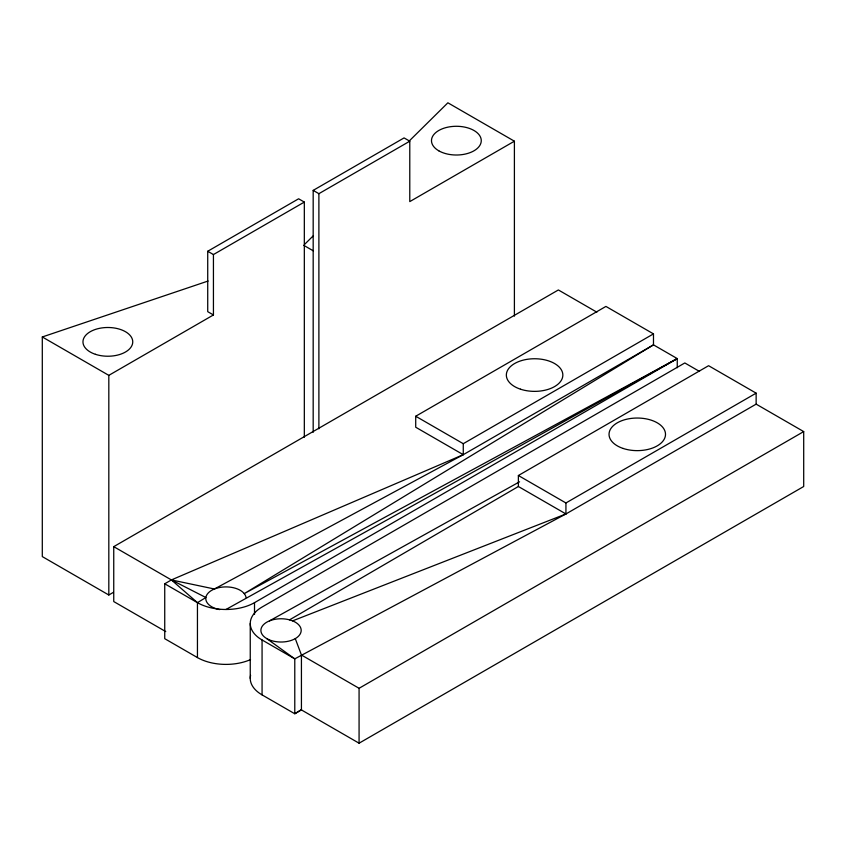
<?xml version="1.0" encoding="UTF-8"?>
<svg xmlns="http://www.w3.org/2000/svg" width="846" height="846" viewBox="0 0 846 846"><rect width="100%" height="100%" fill="white"/><g stroke="black" fill="none" stroke-linecap="round" stroke-linejoin="round"><path stroke-width="1.27" d="M304.602 244.367L313.031 236.034M409.485 140.732L447.883 102.8L514.4 141.197L514.4 316.118M301.493 709.551L294.778 713.76L262.07 694.883A40.354 23.297 0 0 1 250.596 675.372M250.543 659.584A40.354 23.297 0 0 1 197.446 657.575L197.446 602.659L205.874 597.53L171.4 579.933L113.745 546.653L113.745 601.559L165.742 631.581M756.144 393.157L565.932 502.968L565.932 513.956L292.6 620.869A20.145 11.633 0 0 1 290.601 640.634A20.145 11.633 0 0 1 260.906 630.735A20.145 11.633 0 0 1 289.554 619.854L518.376 486.503L518.376 475.515L708.588 365.705L756.144 393.157L756.144 404.134L565.932 513.956L294.778 658.854L262.07 639.967A40.354 23.297 0 0 1 262.07 607.026L684.816 362.955L699.536 371.457M304.327 202.078L213.435 254.561L213.435 314.955L207.725 311.666L207.725 251.262L298.617 198.789L304.327 202.078L304.327 437.213M313.179 432.285L313.179 190.382L404.071 137.909L409.781 141.197L409.781 201.602L514.4 141.197M313.179 190.382L318.889 193.681L409.781 141.197M113.385 592.359L108.817 595.002L42.3 556.594L42.3 336.962L108.817 375.36L213.435 314.955M113.745 546.653L558.371 289.956L596.864 312.174M197.446 657.575L164.737 638.688L164.737 583.782L197.446 602.659A40.354 23.297 0 0 0 254.509 602.659L677.255 358.588L653.482 344.861L463.27 454.683L415.714 427.23L415.714 416.243L605.926 306.421L653.482 333.884L653.482 344.861L244.261 593.617L677.255 358.588L677.255 367.746M164.737 583.782L171.4 579.933L463.27 454.683L463.27 443.695L653.482 333.884M756.144 404.134L803.7 431.587L803.7 486.503L359.074 743.2L301.43 709.921L294.778 713.76L294.778 658.854L266.797 638.624M295.286 638.624L301.43 655.016L359.074 688.295L803.7 431.587M225.977 609.48L677.255 358.588M269.493 620.869L519.581 481.797M463.27 454.683L214.398 588.996L171.4 579.933L197.446 602.659M42.3 336.962L208.084 281.031M289.554 619.854L292.6 620.869M303.672 245.287L313.179 250.786M207.725 251.262L213.435 254.561M415.714 416.243L463.27 443.695M518.376 475.515L565.932 502.968M518.376 486.503L565.932 513.956M359.074 688.295L359.074 743.2M318.889 193.681L318.889 428.806M301.43 655.016L301.43 709.921M262.07 639.967L262.07 694.883M254.509 602.659L254.509 614.429M250.247 623.502L250.247 678.407M108.817 375.36L108.817 595.002M219.632 609.596A20.177 11.643 0 0 1 206.138 596.409A20.177 11.643 0 0 1 226.95 586.913A20.177 11.643 0 0 1 246.07 597.53M95.418 354.305A24.883 14.361 0 0 0 132.748 341.869A24.883 14.361 0 0 0 95.418 329.422A24.883 14.361 0 0 0 95.418 354.305M623.142 448.454A28.246 16.307 0 0 0 665.506 434.336A28.246 16.307 0 0 0 623.142 420.219A28.246 16.307 0 0 0 623.142 448.454M520.47 389.181A28.246 16.307 0 0 0 562.844 375.064A28.246 16.307 0 0 0 520.47 360.935A28.246 16.307 0 0 0 520.47 389.181M438.788 150.81A24.883 14.361 0 0 0 480.412 144.37A24.883 14.361 0 0 0 449.945 126.773A24.883 14.361 0 0 0 438.788 150.81"/></g></svg>
